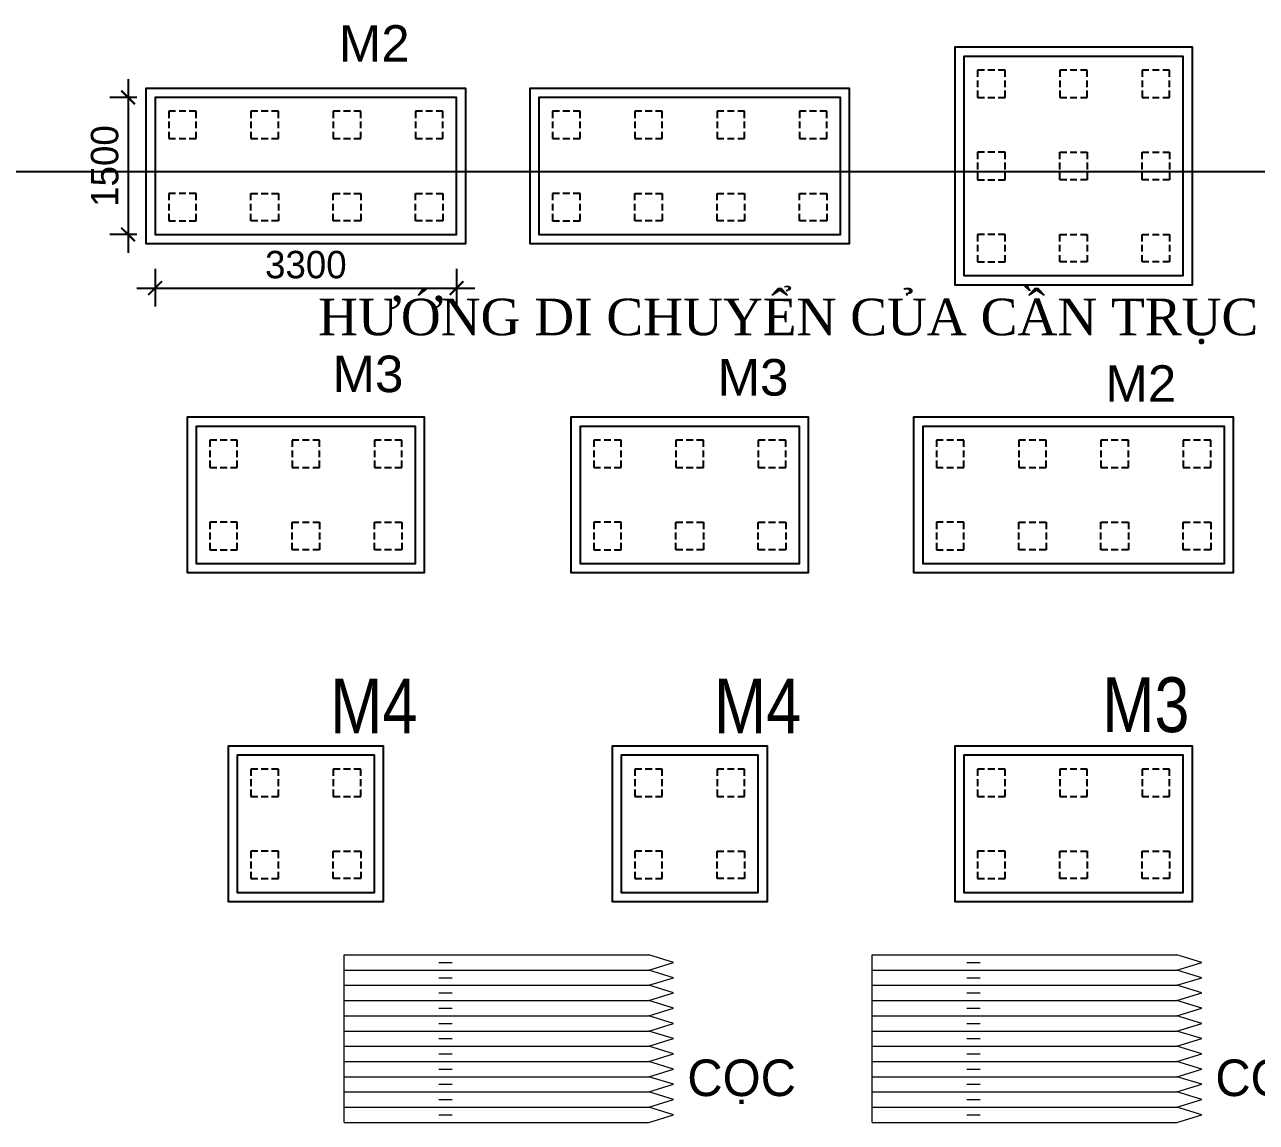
# Model space of a CAD drawing. Extents: x -134084 to 44078, y -38908 to 20492.
# Drawn here: x -82447 to -68970, y -15352 to -3336 of the extents above; entities that cross this region are included whole.
import ezdxf

# ---------------------------------------------------------------- set-up
doc = ezdxf.new("R2010")
doc.units = 0
doc.header["$MEASUREMENT"] = 0
doc.linetypes.add('DASHED', pattern=[0.75, 0.5, -0.25])
doc.linetypes.add('HIDDEN', pattern=[0.375, 0.25, -0.125])
doc.layers.get('0').update_dxf_attribs({"linetype": 'CONTINUOUS'})
doc.layers.get('DEFPOINTS').update_dxf_attribs({"linetype": 'CONTINUOUS'})
for name, color, linetype in [('CHU', 3, 'CONTINUOUS'), ('D', 1, 'CONTINUOUS'), ('DIM', 8, 'CONTINUOUS'), ('NET-CO-BAN', 7, 'CONTINUOUS'), ('TEXT', 3, 'CONTINUOUS'), ('TUONG', 7, 'CONTINUOUS')]:
    doc.layers.add(name, color=color, linetype=linetype)
doc.layers.add('KICTHUOC', color=3, linetype='CONTINUOUS', lineweight=20)
doc.styles.add('DIM-NEW', font='')
doc.styles.add('H', font='')
doc.styles.add('M1', font='arial.ttf')
doc.styles.get('DIM-NEW').set_extended_font_data('VNI-Helve-Condense')
doc.styles.get('H').set_extended_font_data('VNI-Avo')
doc.dimstyles.new('1-100', dxfattribs={"dimtxt": 300, "dimasz": 150, "dimexe": 200, "dimexo": 200, "dimgap": 100, "dimtad": 1, "dimtoh": 1, "dimdec": 0, "dimzin": 0, "dimdsep": 46, "dimtxsty": 'H', "dimblk": 'ARCHTICK', "dimcen": 1, "dimdle": 200, "dimclrd": 8, "dimclre": 8, "dimclrt": 3, "dimadec": 0, "dimazin": 0, "dimtfac": 1, "dimtdec": 0, "dimtix": 1, "dimtmove": 2, "dimatfit": 3, "dimldrblk": 'ARCHTICK', "dimfxl": 1, "dimtolj": 1, "dimtzin": 0, "dimarcsym": 0})

# ---------------------------------------------------------------- blocks, each defined once
blk = doc.blocks.new('_ArchTick')
at = {"color": 0, "linetype": 'ByBlock', "const_width": 0.15}
blk.add_lwpolyline([(-0.5, -0.5), (0.5, 0.5)], dxfattribs=at)
blk = doc.blocks.new('*D14')
at = {"layer": 'DEFPOINTS', "color": 0, "transparency": 16777216}
for p in [(-81020, -5808), (-77720, -5808), (-77720, -6220)]:
    blk.add_point(p, dxfattribs=at)
at = {"layer": 'DIM', "color": 8, "lineweight": -2, "transparency": 16777216}
for p, q in [((-81020, -6008), (-81020, -6420)), ((-77720, -6008), (-77720, -6420)), ((-81220, -6220), (-77520, -6220))]:
    blk.add_line(p, q, dxfattribs=at)
at = {"layer": 'DIM', "color": 8, "lineweight": -2, "transparency": 16777216, "xscale": 150, "yscale": 150, "zscale": 150, "rotation": 180}
blk.add_blockref('_ArchTick', (-81020, -6220), dxfattribs=at)
at = {"layer": 'DIM', "color": 8, "lineweight": -2, "transparency": 16777216, "xscale": 150, "yscale": 150, "zscale": 150}
blk.add_blockref('_ArchTick', (-77720, -6220), dxfattribs=at)
at = {"layer": 'DIM', "color": 3, "transparency": 16777216, "insert": (-79370, -5965), "char_height": 300, "attachment_point": 5, "style": 'H'}
blk.add_mtext('\\A1;3300', dxfattribs=at)
blk = doc.blocks.new('*D15')
at = {"layer": 'DEFPOINTS', "color": 0, "transparency": 16777216}
for p in [(-81020, -4134), (-81315, -5634), (-81020, -5634)]:
    blk.add_point(p, dxfattribs=at)
at = {"layer": 'DIM', "color": 8, "lineweight": -2, "transparency": 16777216}
for p, q in [((-81315, -3934), (-81315, -5834)), ((-81220, -4134), (-81515, -4134)), ((-81220, -5634), (-81515, -5634))]:
    blk.add_line(p, q, dxfattribs=at)
at = {"layer": 'DIM', "color": 8, "lineweight": -2, "transparency": 16777216, "xscale": 150, "yscale": 150, "zscale": 150}
for p, rotation in [((-81315, -4134), 90), ((-81315, -5634), 270)]:
    blk.add_blockref('_ArchTick', p, dxfattribs=dict(at, rotation=rotation))
at = {"layer": 'DIM', "color": 3, "transparency": 16777216, "insert": (-81570, -4884), "char_height": 300, "attachment_point": 5, "rotation": 90, "style": 'H'}
blk.add_mtext('\\A1;1500', dxfattribs=at)

msp = doc.modelspace()

# ---------------------------------------------------------------- linework, layer by layer
at = {"layer": 'D', "color": 3, "linetype": 'HIDDEN', "ltscale": 15}
msp.add_line((-83987.7, -4945.2), (-53716.6, -4945.2), dxfattribs=at)
at = {"layer": 'KICTHUOC'}
for p, q in [((-78952.3, -13684.9), (-78952.3, -13518.2)), ((-78952.3, -13518.2), (-75618.9, -13518.2)), ((-75346, -13601.6), (-75618.9, -13518.2)), ((-75618.9, -13684.9), (-75346, -13601.6)), ((-73174.8, -13684.9), (-73174.8, -13518.2)), ((-73174.8, -13518.2), (-69841.4, -13518.2)), ((-69568.5, -13601.6), (-69841.4, -13518.2)), ((-69841.4, -13684.9), (-69568.5, -13601.6)), ((-78952.3, -13851.6), (-78952.3, -13684.9)), ((-78952.3, -13684.9), (-75618.9, -13684.9)), ((-75346, -13768.2), (-75618.9, -13684.9)), ((-73174.8, -13851.6), (-73174.8, -13684.9)), ((-73174.8, -13684.9), (-69841.4, -13684.9)), ((-69568.5, -13768.2), (-69841.4, -13684.9)), ((-78952.3, -14018.2), (-78952.3, -13851.6)), ((-78952.3, -13851.6), (-75618.9, -13851.6)), ((-75618.9, -13851.6), (-75346, -13768.2)), ((-75346, -13934.9), (-75618.9, -13851.6)), ((-73174.8, -14018.2), (-73174.8, -13851.6)), ((-73174.8, -13851.6), (-69841.4, -13851.6)), ((-69841.4, -13851.6), (-69568.5, -13768.2)), ((-69568.5, -13934.9), (-69841.4, -13851.6)), ((-75618.9, -14018.2), (-75346, -13934.9)), ((-69841.4, -14018.2), (-69568.5, -13934.9)), ((-78952.3, -14184.9), (-78952.3, -14018.2)), ((-78952.3, -14018.2), (-75618.9, -14018.2)), ((-75346, -14101.6), (-75618.9, -14018.2)), ((-75618.9, -14184.9), (-75346, -14101.6)), ((-73174.8, -14184.9), (-73174.8, -14018.2)), ((-73174.8, -14018.2), (-69841.4, -14018.2)), ((-69568.5, -14101.6), (-69841.4, -14018.2)), ((-69841.4, -14184.9), (-69568.5, -14101.6)), ((-78952.3, -14351.6), (-78952.3, -14184.9)), ((-78952.3, -14184.9), (-75618.9, -14184.9)), ((-75346, -14268.2), (-75618.9, -14184.9)), ((-75618.9, -14351.6), (-75346, -14268.2)), ((-73174.8, -14351.6), (-73174.8, -14184.9)), ((-73174.8, -14184.9), (-69841.4, -14184.9)), ((-69568.5, -14268.2), (-69841.4, -14184.9)), ((-69841.4, -14351.6), (-69568.5, -14268.2)), ((-78952.3, -14518.2), (-78952.3, -14351.6)), ((-78952.3, -14351.6), (-75618.9, -14351.6)), ((-78952.3, -14351.6), (-75618.9, -14351.6)), ((-75346, -14434.9), (-75618.9, -14351.6)), ((-75346, -14434.9), (-75618.9, -14351.6)), ((-73174.8, -14518.2), (-73174.8, -14351.6)), ((-73174.8, -14351.6), (-69841.4, -14351.6)), ((-73174.8, -14351.6), (-69841.4, -14351.6)), ((-69568.5, -14434.9), (-69841.4, -14351.6)), ((-69568.5, -14434.9), (-69841.4, -14351.6)), ((-78952.3, -14684.9), (-78952.3, -14518.2)), ((-78952.3, -14518.2), (-75618.9, -14518.2)), ((-75618.9, -14518.2), (-75346, -14434.9)), ((-75346, -14601.6), (-75618.9, -14518.2)), ((-73174.8, -14684.9), (-73174.8, -14518.2)), ((-73174.8, -14518.2), (-69841.4, -14518.2)), ((-69841.4, -14518.2), (-69568.5, -14434.9)), ((-69568.5, -14601.6), (-69841.4, -14518.2)), ((-78952.3, -14851.6), (-78952.3, -14684.9)), ((-78952.3, -14684.9), (-75618.9, -14684.9)), ((-75618.9, -14684.9), (-75346, -14601.6)), ((-75346, -14768.2), (-75618.9, -14684.9)), ((-73174.8, -14851.6), (-73174.8, -14684.9)), ((-73174.8, -14684.9), (-69841.4, -14684.9)), ((-69841.4, -14684.9), (-69568.5, -14601.6)), ((-69568.5, -14768.2), (-69841.4, -14684.9)), ((-75618.9, -14851.6), (-75346, -14768.2)), ((-69841.4, -14851.6), (-69568.5, -14768.2)), ((-78952.3, -15018.2), (-78952.3, -14851.6)), ((-78952.3, -14851.6), (-75618.9, -14851.6)), ((-75346, -14934.9), (-75618.9, -14851.6)), ((-75618.9, -15018.2), (-75346, -14934.9)), ((-73174.8, -15018.2), (-73174.8, -14851.6)), ((-73174.8, -14851.6), (-69841.4, -14851.6)), ((-69568.5, -14934.9), (-69841.4, -14851.6)), ((-69841.4, -15018.2), (-69568.5, -14934.9)), ((-78952.3, -15184.9), (-78952.3, -15018.2)), ((-78952.3, -15018.2), (-75618.9, -15018.2)), ((-75346, -15101.6), (-75618.9, -15018.2)), ((-73174.8, -15184.9), (-73174.8, -15018.2)), ((-73174.8, -15018.2), (-69841.4, -15018.2)), ((-69568.5, -15101.6), (-69841.4, -15018.2)), ((-78952.3, -15351.6), (-78952.3, -15184.9)), ((-78952.3, -15184.9), (-75618.9, -15184.9)), ((-75618.9, -15184.9), (-75346, -15101.6)), ((-75346, -15268.2), (-75618.9, -15184.9)), ((-73174.8, -15351.6), (-73174.8, -15184.9)), ((-73174.8, -15184.9), (-69841.4, -15184.9)), ((-69841.4, -15184.9), (-69568.5, -15101.6)), ((-69568.5, -15268.2), (-69841.4, -15184.9)), ((-78952.3, -15351.6), (-75618.9, -15351.6)), ((-75618.9, -15351.6), (-75346, -15268.2)), ((-73174.8, -15351.6), (-69841.4, -15351.6)), ((-69841.4, -15351.6), (-69568.5, -15268.2))]:
    msp.add_line(p, q, dxfattribs=at)
at = {"layer": 'KICTHUOC', "color": 1}
for p, q in [((-77914.2, -13601.6), (-77768, -13601.6)), ((-72136.7, -13601.6), (-71990.5, -13601.6)), ((-77914.2, -13768.2), (-77768, -13768.2)), ((-72136.7, -13768.2), (-71990.5, -13768.2)), ((-77914.2, -13934.9), (-77768, -13934.9)), ((-72136.7, -13934.9), (-71990.5, -13934.9)), ((-77914.2, -14101.6), (-77768, -14101.6)), ((-72136.7, -14101.6), (-71990.5, -14101.6)), ((-77914.2, -14268.2), (-77768, -14268.2)), ((-72136.7, -14268.2), (-71990.5, -14268.2)), ((-77914.2, -14434.9), (-77768, -14434.9)), ((-72136.7, -14434.9), (-71990.5, -14434.9)), ((-77914.2, -14601.6), (-77768, -14601.6)), ((-72136.7, -14601.6), (-71990.5, -14601.6)), ((-77914.2, -14768.2), (-77768, -14768.2)), ((-72136.7, -14768.2), (-71990.5, -14768.2)), ((-77914.2, -14934.9), (-77768, -14934.9)), ((-72136.7, -14934.9), (-71990.5, -14934.9)), ((-77914.2, -15101.6), (-77768, -15101.6)), ((-72136.7, -15101.6), (-71990.5, -15101.6)), ((-77914.2, -15268.2), (-77768, -15268.2)), ((-72136.7, -15268.2), (-71990.5, -15268.2))]:
    msp.add_line(p, q, dxfattribs=at)
at = {"layer": 'NET-CO-BAN', "color": 8, "linetype": 'DASHED', "ltscale": 150}
for points in [[(-72020.2, -4133.9), (-71720.2, -4133.9), (-71720.2, -3833.9), (-72020.2, -3833.9)], [(-71120.2, -4133.9), (-70820.2, -4133.9), (-70820.2, -3833.9), (-71120.2, -3833.9)], [(-70220.2, -4133.9), (-69920.2, -4133.9), (-69920.2, -3833.9), (-70220.2, -3833.9)], [(-80870.2, -4583.9), (-80570.2, -4583.9), (-80570.2, -4283.9), (-80870.2, -4283.9)], [(-79970.2, -4583.9), (-79670.2, -4583.9), (-79670.2, -4283.9), (-79970.2, -4283.9)], [(-79070.2, -4583.9), (-78770.2, -4583.9), (-78770.2, -4283.9), (-79070.2, -4283.9)], [(-78170.2, -4583.9), (-77870.2, -4583.9), (-77870.2, -4283.9), (-78170.2, -4283.9)], [(-76670.2, -4583.9), (-76370.2, -4583.9), (-76370.2, -4283.9), (-76670.2, -4283.9)], [(-75770.2, -4583.9), (-75470.2, -4583.9), (-75470.2, -4283.9), (-75770.2, -4283.9)], [(-74870.2, -4583.9), (-74570.2, -4583.9), (-74570.2, -4283.9), (-74870.2, -4283.9)], [(-73970.2, -4583.9), (-73670.2, -4583.9), (-73670.2, -4283.9), (-73970.2, -4283.9)], [(-72020.2, -5033.9), (-71720.2, -5033.9), (-71720.2, -4733.9), (-72020.2, -4733.9)], [(-70820.2, -5033.9), (-71120.2, -5033.9), (-71120.2, -4733.9), (-70820.2, -4733.9)], [(-69920.2, -5033.9), (-70220.2, -5033.9), (-70220.2, -4733.9), (-69920.2, -4733.9)], [(-80870.2, -5483.9), (-80570.2, -5483.9), (-80570.2, -5183.9), (-80870.2, -5183.9)], [(-79670.2, -5483.9), (-79970.2, -5483.9), (-79970.2, -5183.9), (-79670.2, -5183.9)], [(-78770.2, -5483.9), (-79070.2, -5483.9), (-79070.2, -5183.9), (-78770.2, -5183.9)], [(-77870.2, -5483.9), (-78170.2, -5483.9), (-78170.2, -5183.9), (-77870.2, -5183.9)], [(-76670.2, -5483.9), (-76370.2, -5483.9), (-76370.2, -5183.9), (-76670.2, -5183.9)], [(-75470.2, -5483.9), (-75770.2, -5483.9), (-75770.2, -5183.9), (-75470.2, -5183.9)], [(-74570.2, -5483.9), (-74870.2, -5483.9), (-74870.2, -5183.9), (-74570.2, -5183.9)], [(-73670.2, -5483.9), (-73970.2, -5483.9), (-73970.2, -5183.9), (-73670.2, -5183.9)], [(-72020.2, -5933.9), (-71720.2, -5933.9), (-71720.2, -5633.9), (-72020.2, -5633.9)], [(-71120.2, -5633.9), (-70820.2, -5633.9), (-70820.2, -5933.9), (-71120.2, -5933.9)], [(-69920.2, -5933.9), (-70220.2, -5933.9), (-70220.2, -5633.9), (-69920.2, -5633.9)], [(-80420.2, -8183.9), (-80120.2, -8183.9), (-80120.2, -7883.9), (-80420.2, -7883.9)], [(-79520.2, -8183.9), (-79220.2, -8183.9), (-79220.2, -7883.9), (-79520.2, -7883.9)], [(-78620.2, -8183.9), (-78320.2, -8183.9), (-78320.2, -7883.9), (-78620.2, -7883.9)], [(-76220.2, -8183.9), (-75920.2, -8183.9), (-75920.2, -7883.9), (-76220.2, -7883.9)], [(-75320.2, -8183.9), (-75020.2, -8183.9), (-75020.2, -7883.9), (-75320.2, -7883.9)], [(-74420.2, -8183.9), (-74120.2, -8183.9), (-74120.2, -7883.9), (-74420.2, -7883.9)], [(-72470.2, -8183.9), (-72170.2, -8183.9), (-72170.2, -7883.9), (-72470.2, -7883.9)], [(-71570.2, -8183.9), (-71270.2, -8183.9), (-71270.2, -7883.9), (-71570.2, -7883.9)], [(-70670.2, -8183.9), (-70370.2, -8183.9), (-70370.2, -7883.9), (-70670.2, -7883.9)], [(-69770.2, -8183.9), (-69470.2, -8183.9), (-69470.2, -7883.9), (-69770.2, -7883.9)], [(-80420.2, -9083.9), (-80120.2, -9083.9), (-80120.2, -8783.9), (-80420.2, -8783.9)], [(-79220.2, -9083.9), (-79520.2, -9083.9), (-79520.2, -8783.9), (-79220.2, -8783.9)], [(-78320.2, -9083.9), (-78620.2, -9083.9), (-78620.2, -8783.9), (-78320.2, -8783.9)], [(-76220.2, -9083.9), (-75920.2, -9083.9), (-75920.2, -8783.9), (-76220.2, -8783.9)], [(-75020.2, -9083.9), (-75320.2, -9083.9), (-75320.2, -8783.9), (-75020.2, -8783.9)], [(-74120.2, -9083.9), (-74420.2, -9083.9), (-74420.2, -8783.9), (-74120.2, -8783.9)], [(-72470.2, -9083.9), (-72170.2, -9083.9), (-72170.2, -8783.9), (-72470.2, -8783.9)], [(-71270.2, -9083.9), (-71570.2, -9083.9), (-71570.2, -8783.9), (-71270.2, -8783.9)], [(-70370.2, -9083.9), (-70670.2, -9083.9), (-70670.2, -8783.9), (-70370.2, -8783.9)], [(-69470.2, -9083.9), (-69770.2, -9083.9), (-69770.2, -8783.9), (-69470.2, -8783.9)], [(-79970.2, -11783.9), (-79670.2, -11783.9), (-79670.2, -11483.9), (-79970.2, -11483.9)], [(-79070.2, -11783.9), (-78770.2, -11783.9), (-78770.2, -11483.9), (-79070.2, -11483.9)], [(-75770.2, -11783.9), (-75470.2, -11783.9), (-75470.2, -11483.9), (-75770.2, -11483.9)], [(-74870.2, -11783.9), (-74570.2, -11783.9), (-74570.2, -11483.9), (-74870.2, -11483.9)], [(-72020.2, -11783.9), (-71720.2, -11783.9), (-71720.2, -11483.9), (-72020.2, -11483.9)], [(-71120.2, -11783.9), (-70820.2, -11783.9), (-70820.2, -11483.9), (-71120.2, -11483.9)], [(-70220.2, -11783.9), (-69920.2, -11783.9), (-69920.2, -11483.9), (-70220.2, -11483.9)], [(-79970.2, -12683.9), (-79670.2, -12683.9), (-79670.2, -12383.9), (-79970.2, -12383.9)], [(-78770.2, -12683.9), (-79070.2, -12683.9), (-79070.2, -12383.9), (-78770.2, -12383.9)], [(-75770.2, -12683.9), (-75470.2, -12683.9), (-75470.2, -12383.9), (-75770.2, -12383.9)], [(-74570.2, -12683.9), (-74870.2, -12683.9), (-74870.2, -12383.9), (-74570.2, -12383.9)], [(-72020.2, -12683.9), (-71720.2, -12683.9), (-71720.2, -12383.9), (-72020.2, -12383.9)], [(-70820.2, -12683.9), (-71120.2, -12683.9), (-71120.2, -12383.9), (-70820.2, -12383.9)], [(-69920.2, -12683.9), (-70220.2, -12683.9), (-70220.2, -12383.9), (-69920.2, -12383.9)]]:
    msp.add_lwpolyline(points, close=True, dxfattribs=at)
at = {"layer": 'TUONG', "color": 8}
for points in [[(-69670.2, -4758.9), (-69670.2, -3583.9), (-72270.2, -3583.9)], [(-71095.2, -3583.9), (-72270.2, -3583.9), (-72270.2, -6183.9)], [(-72270.2, -6183.9), (-69670.2, -6183.9), (-69670.2, -3583.9)], [(-69770.2, -4758.9), (-69770.2, -3683.9), (-72170.2, -3683.9)], [(-71095.2, -3683.9), (-72170.2, -3683.9), (-72170.2, -6083.9)], [(-72170.2, -6083.9), (-69770.2, -6083.9), (-69770.2, -3683.9)], [(-77620.2, -5733.9), (-77620.2, -4033.9), (-81120.2, -4033.9)], [(-79495.2, -4033.9), (-81120.2, -4033.9), (-81120.2, -5733.9), (-77620.2, -5733.9)], [(-76920.2, -4033.9), (-76920.2, -5733.9), (-75295.2, -5733.9)], [(-73420.2, -4033.9), (-76920.2, -4033.9), (-76920.2, -4758.9)], [(-73420.2, -5733.9), (-73420.2, -4033.9), (-75045.2, -4033.9)], [(-77720.2, -5633.9), (-77720.2, -4133.9), (-81020.2, -4133.9)], [(-79495.2, -4133.9), (-81020.2, -4133.9), (-81020.2, -5633.9), (-77720.2, -5633.9)], [(-76820.2, -4133.9), (-76820.2, -5633.9), (-75295.2, -5633.9)], [(-73520.2, -4133.9), (-76820.2, -4133.9), (-76820.2, -4758.9)], [(-73520.2, -5633.9), (-73520.2, -4133.9), (-75045.2, -4133.9)], [(-79245.2, -5633.9), (-77720.2, -5633.9), (-77720.2, -5008.9)], [(-79245.2, -5733.9), (-77620.2, -5733.9), (-77620.2, -5008.9)], [(-76920.2, -5733.9), (-73420.2, -5733.9), (-73420.2, -5008.9)], [(-76820.2, -5633.9), (-73520.2, -5633.9), (-73520.2, -5008.9)], [(-72270.2, -5008.9), (-72270.2, -6183.9), (-71095.2, -6183.9)], [(-72170.2, -5008.9), (-72170.2, -6083.9), (-71095.2, -6083.9)], [(-78070.2, -7633.9), (-80670.2, -7633.9), (-80670.2, -9333.9), (-79495.2, -9333.9)], [(-80670.2, -9333.9), (-78070.2, -9333.9), (-78070.2, -7633.9), (-79245.2, -7633.9)], [(-73870.2, -7633.9), (-76470.2, -7633.9), (-76470.2, -9333.9)], [(-73870.2, -8358.9), (-73870.2, -7633.9), (-75045.2, -7633.9)], [(-75045.2, -9333.9), (-73870.2, -9333.9), (-73870.2, -7633.9)], [(-69220.2, -7633.9), (-72720.2, -7633.9), (-72720.2, -8358.9)], [(-72720.2, -7633.9), (-72720.2, -9333.9), (-71095.2, -9333.9)], [(-69220.2, -9333.9), (-69220.2, -7633.9), (-70845.2, -7633.9)], [(-78170.2, -7733.9), (-80570.2, -7733.9), (-80570.2, -9233.9), (-79495.2, -9233.9)], [(-80570.2, -9233.9), (-78170.2, -9233.9), (-78170.2, -7733.9), (-79245.2, -7733.9)], [(-73970.2, -7733.9), (-76370.2, -7733.9), (-76370.2, -9233.9)], [(-73970.2, -8358.9), (-73970.2, -7733.9), (-75045.2, -7733.9)], [(-75045.2, -9233.9), (-73970.2, -9233.9), (-73970.2, -7733.9)], [(-69320.2, -7733.9), (-72620.2, -7733.9), (-72620.2, -8358.9)], [(-72620.2, -7733.9), (-72620.2, -9233.9), (-71095.2, -9233.9)], [(-69320.2, -9233.9), (-69320.2, -7733.9), (-70845.2, -7733.9)], [(-76470.2, -8608.9), (-76470.2, -9333.9), (-73870.2, -9333.9)], [(-76370.2, -8608.9), (-76370.2, -9233.9), (-73970.2, -9233.9)], [(-72720.2, -9333.9), (-69220.2, -9333.9), (-69220.2, -8608.9)], [(-72620.2, -9233.9), (-69320.2, -9233.9), (-69320.2, -8608.9)], [(-78520.2, -11233.9), (-80220.2, -11233.9), (-80220.2, -12933.9), (-78520.2, -12933.9), (-78520.2, -11233.9), (-79245.2, -11233.9)], [(-74320.2, -11233.9), (-76020.2, -11233.9), (-76020.2, -12933.9)], [(-74320.2, -12933.9), (-74320.2, -11233.9), (-75045.2, -11233.9)], [(-69670.2, -12933.9), (-69670.2, -11233.9), (-72270.2, -11233.9)], [(-71095.2, -11233.9), (-72270.2, -11233.9), (-72270.2, -12933.9)], [(-78620.2, -11333.9), (-80120.2, -11333.9), (-80120.2, -12833.9), (-78620.2, -12833.9), (-78620.2, -11333.9), (-79245.2, -11333.9)], [(-74420.2, -11333.9), (-75920.2, -11333.9), (-75920.2, -12833.9)], [(-74420.2, -12833.9), (-74420.2, -11333.9), (-75045.2, -11333.9)], [(-69770.2, -12833.9), (-69770.2, -11333.9), (-72170.2, -11333.9)], [(-71095.2, -11333.9), (-72170.2, -11333.9), (-72170.2, -12833.9)], [(-76020.2, -12208.9), (-76020.2, -12933.9), (-74320.2, -12933.9), (-74320.2, -12208.9)], [(-75920.2, -12208.9), (-75920.2, -12833.9), (-74420.2, -12833.9), (-74420.2, -12208.9)], [(-72270.2, -12208.9), (-72270.2, -12933.9), (-69670.2, -12933.9), (-69670.2, -12208.9)], [(-72170.2, -12208.9), (-72170.2, -12833.9), (-69770.2, -12833.9), (-69770.2, -12208.9)]]:
    msp.add_lwpolyline(points, dxfattribs=at)

# ---------------------------------------------------------------- texts
at = {"layer": 'CHU', "style": 'H'}
for p in [(-75196.4, -15063.6), (-69418.9, -15063.6)]:
    msp.add_text('COÏC', height=400, dxfattribs=at).set_placement(p)
at = {"layer": 'TEXT', "linetype": 'Continuous', "style": 'M1'}
for s, p in [('M2', (-79010.1, -3742.4)), ('M3', (-79079.1, -7359.1)), ('M3', (-74866.2, -7396.8)), ('M2', (-70622.6, -7464.9))]:
    msp.add_text(s, height=400, dxfattribs=at).set_placement(p)
at = {"layer": 'TEXT', "style": 'DIM-NEW'}
for s, p in [('M4', (-79104.6, -11093.6)), ('M4', (-74904.6, -11093.6)), ('M3', (-70657.4, -11080))]:
    msp.add_text(s, height=600, dxfattribs=at).set_placement(p)
at = {"layer": 'TEXT', "linetype": 'Continuous', "insert": (-73865.8, -6586.6), "char_height": 400, "attachment_point": 5, "style": 'M1'}
msp.add_mtext('{\\fVNI-Times|b0|i0|c0|p2;HÖÔÙNG DI CHUYEÅN CUÛA CAÀN TRUÏC 2}', dxfattribs=at)

# ---------------------------------------------------------------- dimensions: what is measured, and where the dimension line sits
at = {"layer": 'DIM'}
for base, p1, p2, angle, picture, middle in [((-81314.6, -5633.9), (-81020.2, -4133.9), (-81020.2, -5633.9), 90, '*D15', (-81569.9, -4883.9)), ((-77720.2, -6219.9), (-81020.2, -5808.4), (-77720.2, -5808.4), 180, '*D14', (-79370.2, -5964.6))]:
    dim = msp.add_linear_dim(base=base, p1=p1, p2=p2, angle=angle, dimstyle='1-100', dxfattribs=at)
    dim.commit()
    dim.dimension.update_dxf_attribs({"geometry": picture, "text_midpoint": middle})

doc.saveas('drawing.dxf')
